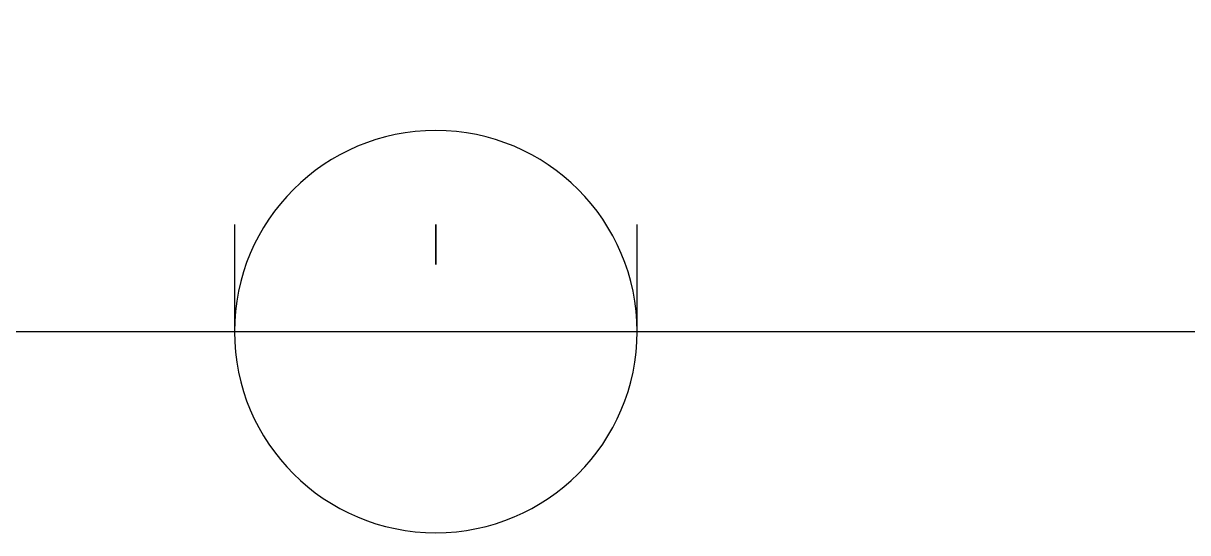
# Model space of a CAD drawing. Header units: millimetres. Extents: x -58 to 58, y -6 to 23.
# Drawn here: x -48.07 to -39.4, y -5 to -1.2 of the extents above; entities that cross this region are included whole.
import ezdxf

# ---------------------------------------------------------------- set-up
doc = ezdxf.new("R2010")
doc.units = ezdxf.units.MM
doc.header["$MEASUREMENT"] = 0
doc.layers.add('CL57_ASM', color=7, linetype='CONTINUOUS')

msp = doc.modelspace()

# ---------------------------------------------------------------- linework, layer by layer
at = {"layer": 'CL57_ASM'}
for p, q in [((-46.5, -2.7, -15.5), (-46.5, -3.5, -15.5)), ((-46.5, -2.7, -15.5), (-46.5, -3.5, -15.5)), ((-46.5, -2.7, -5.5), (-46.5, -3.5, -5.5)), ((-46.5, -2.7, -5.5), (-46.5, -3.5, -5.5)), ((-46.5, -2.7, -61), (-46.5, -3.5, -61)), ((-46.5, -2.7, -61), (-46.5, -3.5, -61)), ((-46.5, -2.7, -15.5), (-46.5, -3.5, -15.5)), ((-46.5, -2.7, -15.5), (-46.5, -3.5, -15.5)), ((-46.5, -2.7, -5.5), (-46.5, -3.5, -5.5)), ((-46.5, -2.7, -5.5), (-46.5, -3.5, -5.5)), ((-46.5, -2.7, -61), (-46.5, -3.5, -61)), ((-46.5, -2.7, -61), (-46.5, -3.5, -61)), ((-46.5, -2.7, -15.5), (-46.5, -3.5, -15.5)), ((-46.5, -2.7, -15.5), (-46.5, -3.5, -15.5)), ((-46.5, -2.7, -5.5), (-46.5, -3.5, -5.5)), ((-46.5, -2.7, -5.5), (-46.5, -3.5, -5.5)), ((-46.5, -2.7, -61), (-46.5, -3.5, -61)), ((-46.5, -2.7, -61), (-46.5, -3.5, -61)), ((-45, -3, -14.3), (-45, -2.7, -14)), ((-45, -2.7, -17), (-45, -3, -16.7)), ((-45, -2.7, -17), (-45, -3, -16.7)), ((-45, -3, -14.3), (-45, -2.7, -14)), ((-45, -3, -4.3), (-45, -2.7, -4)), ((-45, -2.7, -7), (-45, -3, -6.7)), ((-45, -2.7, -7), (-45, -3, -6.7)), ((-45, -3, -4.3), (-45, -2.7, -4)), ((-45, -3, -59.8), (-45, -2.7, -59.5)), ((-45, -2.7, -62.5), (-45, -3, -62.2)), ((-45, -2.7, -62.5), (-45, -3, -62.2)), ((-45, -3, -59.8), (-45, -2.7, -59.5)), ((-45, -3, -14.3), (-45, -2.7, -14)), ((-45, -2.7, -17), (-45, -3, -16.7)), ((-45, -2.7, -17), (-45, -3, -16.7)), ((-45, -3, -14.3), (-45, -2.7, -14)), ((-45, -3, -4.3), (-45, -2.7, -4)), ((-45, -2.7, -7), (-45, -3, -6.7)), ((-45, -2.7, -7), (-45, -3, -6.7)), ((-45, -3, -4.3), (-45, -2.7, -4)), ((-45, -3, -59.8), (-45, -2.7, -59.5)), ((-45, -2.7, -62.5), (-45, -3, -62.2)), ((-45, -2.7, -62.5), (-45, -3, -62.2)), ((-45, -3, -59.8), (-45, -2.7, -59.5)), ((-45, -3, -14.3), (-45, -2.7, -14)), ((-45, -2.7, -17), (-45, -3, -16.7)), ((-45, -2.7, -17), (-45, -3, -16.7)), ((-45, -3, -14.3), (-45, -2.7, -14)), ((-45, -3, -4.3), (-45, -2.7, -4)), ((-45, -2.7, -7), (-45, -3, -6.7)), ((-45, -2.7, -7), (-45, -3, -6.7)), ((-45, -3, -4.3), (-45, -2.7, -4)), ((-45, -3, -59.8), (-45, -2.7, -59.5)), ((-45, -2.7, -62.5), (-45, -3, -62.2)), ((-45, -2.7, -62.5), (-45, -3, -62.2)), ((-45, -3, -59.8), (-45, -2.7, -59.5)), ((-43.5, -3.5, -15.5), (-43.5, -2.7, -15.5)), ((-43.5, -3.5, -15.5), (-43.5, -2.7, -15.5)), ((-43.5, -3.5, -5.5), (-43.5, -2.7, -5.5)), ((-43.5, -3.5, -5.5), (-43.5, -2.7, -5.5)), ((-43.5, -3.5, -61), (-43.5, -2.7, -61)), ((-43.5, -3.5, -61), (-43.5, -2.7, -61)), ((-43.5, -3.5, -15.5), (-43.5, -2.7, -15.5)), ((-43.5, -3.5, -15.5), (-43.5, -2.7, -15.5)), ((-43.5, -3.5, -5.5), (-43.5, -2.7, -5.5)), ((-43.5, -3.5, -5.5), (-43.5, -2.7, -5.5)), ((-43.5, -3.5, -61), (-43.5, -2.7, -61)), ((-43.5, -3.5, -61), (-43.5, -2.7, -61)), ((-43.5, -3.5, -15.5), (-43.5, -2.7, -15.5)), ((-43.5, -3.5, -15.5), (-43.5, -2.7, -15.5)), ((-43.5, -3.5, -5.5), (-43.5, -2.7, -5.5)), ((-43.5, -3.5, -5.5), (-43.5, -2.7, -5.5)), ((-43.5, -3.5, -61), (-43.5, -2.7, -61)), ((-43.5, -3.5, -61), (-43.5, -2.7, -61)), ((-58, -3.5, -69.2), (58, -3.5, -69.2)), ((-58, -3.5, -69.2), (58, -3.5, -69.2)), ((-58, -3.5, -69.2), (58, -3.5, -69.2)), ((-58, -3.5, -69.2), (58, -3.5, -69.2)), ((-58, -3.5, -69.2), (58, -3.5, -69.2)), ((-58, -3.5, -69.2), (58, -3.5, -69.2)), ((-56, -3.5), (56, -3.5)), ((-56, -3.5), (56, -3.5)), ((-56, -3.5), (56, -3.5)), ((-56, -3.5), (56, -3.5)), ((-56, -3.5), (56, -3.5)), ((-56, -3.5), (56, -3.5))]:
    msp.add_line(p, q, dxfattribs=at)
for centre, radius, start, end in [((-45, -2.7, -15.5), 1.5, 0, 0), ((-45, -2.7, -15.5), 1.5, 0, 0), ((-45, -2.7, -5.5), 1.5, 0, 0), ((-45, -2.7, -5.5), 1.5, 0, 0), ((-45, -2.7, -61), 1.5, 0, 0), ((-45, -2.7, -61), 1.5, 0, 0), ((-45, -2.7, -15.5), 1.5, 0, 0), ((-45, -2.7, -15.5), 1.5, 0, 0), ((-45, -2.7, -5.5), 1.5, 0, 0), ((-45, -2.7, -5.5), 1.5, 0, 0), ((-45, -2.7, -61), 1.5, 0, 0), ((-45, -2.7, -61), 1.5, 0, 0), ((-45, -2.7, -15.5), 1.5, 0, 0), ((-45, -2.7, -15.5), 1.5, 0, 0), ((-45, -2.7, -5.5), 1.5, 0, 0), ((-45, -2.7, -5.5), 1.5, 0, 0), ((-45, -2.7, -61), 1.5, 0, 0), ((-45, -2.7, -61), 1.5, 0, 0), ((-45, -3.5, -15.5), 1.5, 0, 180), ((-45, -3.5, -5.5), 1.5, 0, 180), ((-45, -3.5, -61), 1.5, 0, 180), ((-45, -3.5, -15.5), 1.5, 0, 180), ((-45, -3.5, -5.5), 1.5, 0, 180), ((-45, -3.5, -61), 1.5, 0, 180), ((-45, -3.5, -15.5), 1.5, 0, 180), ((-45, -3.5, -5.5), 1.5, 0, 180), ((-45, -3.5, -61), 1.5, 0, 180), ((-45, -3.5, -15.5), 1.5, 0, 180), ((-45, -3.5, -5.5), 1.5, 0, 180), ((-45, -3.5, -61), 1.5, 0, 180), ((-45, -3.5, -15.5), 1.5, 0, 180), ((-45, -3.5, -5.5), 1.5, 0, 180), ((-45, -3.5, -61), 1.5, 0, 180), ((-45, -3.5, -15.5), 1.5, 0, 180), ((-45, -3.5, -5.5), 1.5, 0, 180), ((-45, -3.5, -61), 1.5, 0, 180), ((-45, -2.7, -15.5), 0, 180, 0), ((-45, -2.7, -15.5), 0, 180, 0), ((-45, -2.7, -15.5), 0, 180, 0), ((-45, -2.7, -15.5), 0, 0, 0), ((-45, -2.7, -15.5), 0, 180, 0), ((-45, -2.7, -15.5), 0, 0, 0), ((-45, -2.7, -5.5), 0, 180, 0), ((-45, -2.7, -5.5), 0, 180, 0), ((-45, -2.7, -5.5), 0, 180, 0), ((-45, -2.7, -5.5), 0, 0, 0), ((-45, -2.7, -5.5), 0, 180, 0), ((-45, -2.7, -5.5), 0, 0, 0), ((-45, -2.7, -61), 0, 180, 0), ((-45, -2.7, -61), 0, 180, 0), ((-45, -2.7, -61), 0, 180, 0), ((-45, -2.7, -61), 0, 0, 0), ((-45, -2.7, -61), 0, 180, 0), ((-45, -2.7, -61), 0, 0, 0), ((-45, -2.7, -15.5), 0, 180, 0), ((-45, -2.7, -15.5), 0, 180, 0), ((-45, -2.7, -15.5), 0, 180, 0), ((-45, -2.7, -15.5), 0, 0, 0), ((-45, -2.7, -15.5), 0, 180, 0), ((-45, -2.7, -15.5), 0, 0, 0), ((-45, -2.7, -5.5), 0, 180, 0), ((-45, -2.7, -5.5), 0, 180, 0), ((-45, -2.7, -5.5), 0, 180, 0), ((-45, -2.7, -5.5), 0, 0, 0), ((-45, -2.7, -5.5), 0, 180, 0), ((-45, -2.7, -5.5), 0, 0, 0), ((-45, -2.7, -61), 0, 180, 0), ((-45, -2.7, -61), 0, 180, 0), ((-45, -2.7, -61), 0, 180, 0), ((-45, -2.7, -61), 0, 0, 0), ((-45, -2.7, -61), 0, 180, 0), ((-45, -2.7, -61), 0, 0, 0), ((-45, -2.7, -15.5), 0, 180, 0), ((-45, -2.7, -15.5), 0, 180, 0), ((-45, -2.7, -15.5), 0, 180, 0), ((-45, -2.7, -15.5), 0, 0, 0), ((-45, -2.7, -15.5), 0, 180, 0), ((-45, -2.7, -15.5), 0, 0, 0), ((-45, -2.7, -5.5), 0, 180, 0), ((-45, -2.7, -5.5), 0, 180, 0), ((-45, -2.7, -5.5), 0, 180, 0), ((-45, -2.7, -5.5), 0, 0, 0), ((-45, -2.7, -5.5), 0, 180, 0), ((-45, -2.7, -5.5), 0, 0, 0), ((-45, -2.7, -61), 0, 180, 0), ((-45, -2.7, -61), 0, 180, 0), ((-45, -2.7, -61), 0, 180, 0), ((-45, -2.7, -61), 0, 0, 0), ((-45, -2.7, -61), 0, 180, 0), ((-45, -2.7, -61), 0, 0, 0), ((-45, -3, -15.5), 0, 0, 0), ((-45, -3, -15.5), 0, 0, 0), ((-45, -3, -15.5), 0, 0, 0), ((-45, -3, -15.5), 0, 0, 0), ((-45, -3, -5.5), 0, 0, 0), ((-45, -3, -5.5), 0, 0, 0), ((-45, -3, -5.5), 0, 0, 0), ((-45, -3, -5.5), 0, 0, 0), ((-45, -3, -61), 0, 0, 0), ((-45, -3, -61), 0, 0, 0), ((-45, -3, -61), 0, 0, 0), ((-45, -3, -61), 0, 0, 0), ((-45, -3, -15.5), 0, 0, 0), ((-45, -3, -15.5), 0, 0, 0), ((-45, -3, -15.5), 0, 0, 0), ((-45, -3, -15.5), 0, 0, 0), ((-45, -3, -5.5), 0, 0, 0), ((-45, -3, -5.5), 0, 0, 0), ((-45, -3, -5.5), 0, 0, 0), ((-45, -3, -5.5), 0, 0, 0), ((-45, -3, -61), 0, 0, 0), ((-45, -3, -61), 0, 0, 0), ((-45, -3, -61), 0, 0, 0), ((-45, -3, -61), 0, 0, 0), ((-45, -3, -15.5), 0, 0, 0), ((-45, -3, -15.5), 0, 0, 0), ((-45, -3, -15.5), 0, 0, 0), ((-45, -3, -15.5), 0, 0, 0), ((-45, -3, -5.5), 0, 0, 0), ((-45, -3, -5.5), 0, 0, 0), ((-45, -3, -5.5), 0, 0, 0), ((-45, -3, -5.5), 0, 0, 0), ((-45, -3, -61), 0, 0, 0), ((-45, -3, -61), 0, 0, 0), ((-45, -3, -61), 0, 0, 0), ((-45, -3, -61), 0, 0, 0), ((-45, -3.5, -15.5), 1.5, 180, 0), ((-45, -3.5, -5.5), 1.5, 180, 0), ((-45, -3.5, -61), 1.5, 180, 0), ((-45, -3.5, -15.5), 1.5, 180, 0), ((-45, -3.5, -5.5), 1.5, 180, 0), ((-45, -3.5, -61), 1.5, 180, 0), ((-45, -3.5, -15.5), 1.5, 180, 0), ((-45, -3.5, -5.5), 1.5, 180, 0), ((-45, -3.5, -61), 1.5, 180, 0), ((-45, -3.5, -15.5), 1.5, 180, 0), ((-45, -3.5, -5.5), 1.5, 180, 0), ((-45, -3.5, -61), 1.5, 180, 0), ((-45, -3.5, -15.5), 1.5, 180, 0), ((-45, -3.5, -5.5), 1.5, 180, 0), ((-45, -3.5, -61), 1.5, 180, 0), ((-45, -3.5, -15.5), 1.5, 180, 0), ((-45, -3.5, -5.5), 1.5, 180, 0), ((-45, -3.5, -61), 1.5, 180, 0)]:
    msp.add_arc(centre, radius, start, end, dxfattribs=at)

doc.saveas('drawing.dxf')
